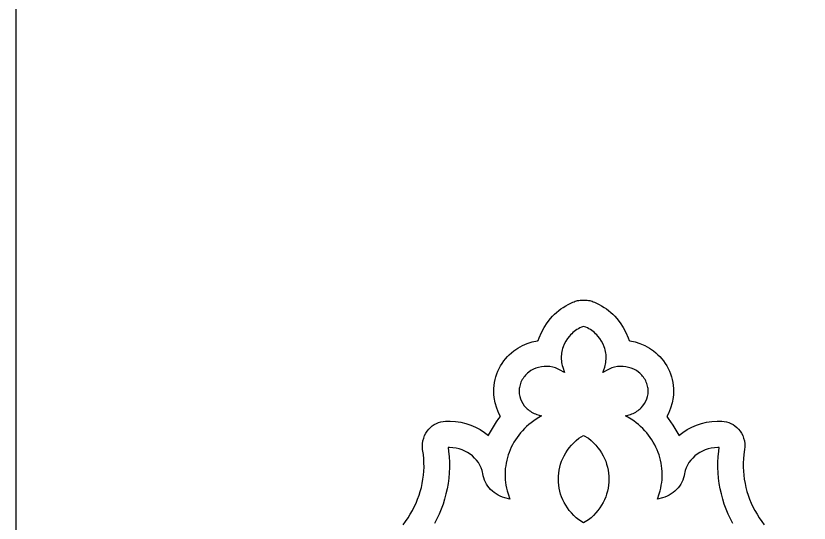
# Model space of a CAD drawing. Extents: x -1917 to -261, y -485 to 605.
# Drawn here: x -1916.6 to -1761.5, y -67.4 to 31.7 of the extents above; entities that cross this region are included whole.
import ezdxf

# ---------------------------------------------------------------- set-up
doc = ezdxf.new("R2010")
doc.units = 0
doc.layers.add('LAYER_1', color=18, linetype='CONTINUOUS')

msp = doc.modelspace()

# ---------------------------------------------------------------- linework, layer by layer
at = {"layer": 'LAYER_1'}
for points in [[(-1916.61, -484.86), (-721.61, -484.86), (-721.61, 605.14), (-1916.61, 605.14)], [(-1805.62, -67.35), (-1806.57, -66.8), (-1807.09, -66.38), (-1807.57, -65.92), (-1808.01, -65.45), (-1808.42, -64.97), (-1808.79, -64.46), (-1809.13, -63.94), (-1809.43, -63.41), (-1809.69, -62.86), (-1809.92, -62.3), (-1810.12, -61.74), (-1810.28, -61.16), (-1810.4, -60.59), (-1810.49, -60), (-1810.54, -59.41), (-1810.56, -58.83), (-1810.54, -58.24), (-1810.49, -57.65), (-1810.4, -57.07), (-1810.28, -56.49), (-1810.12, -55.91), (-1809.92, -55.35), (-1809.69, -54.79), (-1809.43, -54.25), (-1809.13, -53.71), (-1808.79, -53.19), (-1808.42, -52.69), (-1808.01, -52.2), (-1807.57, -51.73), (-1807.09, -51.28), (-1806.57, -50.85), (-1805.62, -50.31), (-1804.66, -50.85), (-1804.15, -51.28), (-1803.67, -51.73), (-1803.23, -52.2), (-1802.82, -52.69), (-1802.45, -53.19), (-1802.11, -53.71), (-1801.81, -54.25), (-1801.54, -54.79), (-1801.31, -55.35), (-1801.12, -55.91), (-1800.96, -56.49), (-1800.83, -57.07), (-1800.75, -57.65), (-1800.69, -58.24), (-1800.67, -58.83), (-1800.69, -59.41), (-1800.75, -60), (-1800.83, -60.59), (-1800.96, -61.16), (-1801.12, -61.74), (-1801.31, -62.3), (-1801.54, -62.86), (-1801.81, -63.41), (-1802.11, -63.94), (-1802.45, -64.46), (-1802.82, -64.97), (-1803.23, -65.45), (-1803.67, -65.92), (-1804.15, -66.38), (-1804.66, -66.8)]]:
    msp.add_lwpolyline(points, close=True, dxfattribs=at)
for points in [[(-1840.93, -67.78), (-1840.42, -67.1), (-1839.95, -66.41), (-1839.51, -65.7), (-1839.1, -64.98), (-1838.72, -64.25), (-1838.38, -63.51), (-1838.07, -62.75), (-1837.79, -61.99), (-1837.55, -61.22), (-1837.34, -60.45), (-1837.17, -59.66), (-1837.03, -58.87), (-1836.93, -58.08), (-1836.86, -57.28), (-1836.82, -56.47), (-1836.83, -55.67), (-1836.87, -54.85), (-1836.95, -54.03), (-1837.09, -53.04), (-1837.13, -52.51), (-1837.11, -51.92), (-1837.03, -51.36), (-1836.89, -50.82), (-1836.7, -50.32), (-1836.47, -49.86), (-1836.2, -49.44), (-1835.9, -49.06), (-1835.56, -48.72), (-1835.2, -48.42), (-1834.82, -48.17), (-1834.41, -47.95), (-1833.98, -47.78), (-1833.54, -47.65), (-1833.07, -47.56), (-1832.62, -47.53), (-1831.73, -47.51), (-1830.68, -47.57), (-1829.65, -47.72), (-1828.65, -47.96), (-1827.68, -48.28), (-1826.74, -48.68), (-1825.84, -49.15), (-1824.99, -49.71), (-1824.21, -50.31), (-1824.19, -50.27), (-1823.84, -49.58), (-1823.47, -48.91), (-1823.06, -48.26), (-1822.63, -47.62), (-1822.17, -47), (-1821.85, -46.61), (-1822.19, -46), (-1822.61, -45), (-1822.93, -43.94), (-1823.12, -42.91), (-1823.18, -42.27), (-1823.2, -41.7), (-1823.18, -41.12), (-1823.14, -40.54), (-1823.05, -39.97), (-1822.94, -39.4), (-1822.79, -38.83), (-1822.6, -38.28), (-1822.39, -37.74), (-1822.14, -37.21), (-1821.87, -36.7), (-1821.57, -36.21), (-1821.24, -35.75), (-1820.9, -35.31), (-1820.53, -34.9), (-1820.15, -34.52), (-1819.75, -34.16), (-1819.29, -33.78), (-1818.48, -33.22), (-1817.57, -32.72), (-1816.63, -32.32), (-1815.66, -32.01), (-1814.66, -31.8), (-1814.48, -31.78), (-1814.31, -31.2), (-1813.88, -30.17), (-1813.37, -29.19), (-1812.77, -28.27), (-1812.12, -27.46), (-1811.72, -27.02), (-1811.33, -26.63), (-1810.93, -26.26), (-1810.5, -25.91), (-1810.06, -25.58), (-1809.61, -25.27), (-1809.13, -24.97), (-1808.65, -24.7), (-1808.14, -24.45), (-1807.71, -24.26), (-1807.5, -24.17), (-1807.27, -24.09), (-1807.04, -24.02), (-1806.8, -23.96), (-1806.56, -23.92), (-1806.33, -23.89), (-1806.09, -23.87), (-1805.62, -23.87), (-1805.15, -23.87), (-1804.91, -23.89), (-1804.67, -23.92), (-1804.44, -23.96), (-1804.2, -24.02), (-1803.97, -24.09), (-1803.74, -24.17), (-1803.52, -24.26), (-1803.09, -24.45), (-1802.59, -24.7), (-1802.1, -24.97), (-1801.63, -25.27), (-1801.17, -25.58), (-1800.73, -25.91), (-1800.31, -26.26), (-1799.91, -26.63), (-1799.52, -27.02), (-1799.11, -27.46), (-1798.47, -28.27), (-1797.87, -29.19), (-1797.35, -30.17), (-1796.93, -31.2), (-1796.75, -31.78), (-1796.58, -31.8), (-1795.58, -32.01), (-1794.61, -32.32), (-1793.66, -32.72), (-1792.75, -33.22), (-1791.94, -33.78), (-1791.48, -34.16), (-1791.09, -34.52), (-1790.7, -34.9), (-1790.34, -35.31), (-1789.99, -35.75), (-1789.67, -36.21), (-1789.37, -36.7), (-1789.09, -37.21), (-1788.85, -37.74), (-1788.63, -38.28), (-1788.45, -38.83), (-1788.3, -39.4), (-1788.18, -39.97), (-1788.1, -40.54), (-1788.05, -41.12), (-1788.04, -41.7), (-1788.06, -42.27), (-1788.12, -42.91), (-1788.3, -43.94), (-1788.62, -45), (-1789.05, -46), (-1789.39, -46.61), (-1789.07, -47), (-1788.61, -47.62), (-1788.18, -48.26), (-1787.77, -48.91), (-1787.39, -49.58), (-1787.04, -50.27), (-1787.02, -50.31), (-1786.24, -49.71), (-1785.39, -49.15), (-1784.5, -48.68), (-1783.56, -48.28), (-1782.59, -47.96), (-1781.58, -47.72), (-1780.55, -47.57), (-1779.5, -47.51), (-1778.62, -47.53), (-1778.16, -47.56), (-1777.7, -47.65), (-1777.26, -47.78), (-1776.83, -47.95), (-1776.42, -48.17), (-1776.04, -48.42), (-1775.68, -48.72), (-1775.34, -49.06), (-1775.04, -49.44), (-1774.76, -49.86), (-1774.53, -50.32), (-1774.34, -50.82), (-1774.2, -51.36), (-1774.12, -51.92), (-1774.1, -52.51), (-1774.15, -53.04), (-1774.29, -54.03), (-1774.37, -54.85), (-1774.41, -55.67), (-1774.41, -56.47), (-1774.38, -57.28), (-1774.31, -58.08), (-1774.21, -58.87), (-1774.07, -59.66), (-1773.9, -60.45), (-1773.69, -61.22), (-1773.45, -61.99), (-1773.17, -62.75), (-1772.86, -63.51), (-1772.52, -64.25), (-1772.14, -64.98), (-1771.73, -65.7), (-1771.29, -66.41), (-1770.81, -67.1), (-1770.3, -67.78)], [(-1776.46, -67.53), (-1776.94, -66.6), (-1777.37, -65.66), (-1777.77, -64.7), (-1778.12, -63.72), (-1778.43, -62.74), (-1778.7, -61.73), (-1778.92, -60.72), (-1779.1, -59.7), (-1779.24, -58.66), (-1779.33, -57.62), (-1779.37, -56.57), (-1779.36, -55.52), (-1779.31, -54.46), (-1779.21, -53.39), (-1779.11, -52.66), (-1779.42, -52.65), (-1780.05, -52.69), (-1780.66, -52.78), (-1781.26, -52.92), (-1781.84, -53.11), (-1782.39, -53.35), (-1782.92, -53.63), (-1783.41, -53.95), (-1783.88, -54.31), (-1784.3, -54.71), (-1784.69, -55.14), (-1785.03, -55.6), (-1785.33, -56.1), (-1785.58, -56.62), (-1785.78, -57.17), (-1785.86, -57.45), (-1785.92, -57.74), (-1785.99, -58.17), (-1786.1, -58.6), (-1786.24, -59.02), (-1786.42, -59.43), (-1786.63, -59.82), (-1786.87, -60.19), (-1787.14, -60.54), (-1787.44, -60.88), (-1787.77, -61.19), (-1788.12, -61.47), (-1788.49, -61.73), (-1788.89, -61.97), (-1789.31, -62.17), (-1789.75, -62.35), (-1790.2, -62.5), (-1791.21, -62.74), (-1790.84, -61.68), (-1790.68, -61.14), (-1790.55, -60.59), (-1790.44, -60.04), (-1790.35, -59.49), (-1790.29, -58.94), (-1790.26, -58.4), (-1790.25, -57.85), (-1790.27, -57.31), (-1790.31, -56.76), (-1790.37, -56.22), (-1790.46, -55.69), (-1790.57, -55.16), (-1790.71, -54.63), (-1790.87, -54.11), (-1791.05, -53.6), (-1791.25, -53.09), (-1791.48, -52.59), (-1791.73, -52.1), (-1792, -51.62), (-1792.29, -51.15), (-1792.6, -50.69), (-1792.94, -50.24), (-1793.29, -49.8), (-1793.67, -49.38), (-1794.06, -48.97), (-1794.48, -48.57), (-1794.91, -48.19), (-1795.37, -47.82), (-1795.84, -47.47), (-1796.34, -47.13), (-1797.41, -46.47), (-1796.49, -46.19), (-1796.21, -46.09), (-1795.94, -45.98), (-1795.69, -45.86), (-1795.44, -45.73), (-1795.21, -45.58), (-1794.98, -45.42), (-1794.77, -45.26), (-1794.56, -45.08), (-1794.37, -44.9), (-1794.02, -44.5), (-1793.72, -44.08), (-1793.47, -43.63), (-1793.27, -43.16), (-1793.12, -42.68), (-1793.03, -42.17), (-1793.01, -41.92), (-1793, -41.67), (-1793, -41.41), (-1793.03, -41.15), (-1793.06, -40.9), (-1793.11, -40.64), (-1793.18, -40.38), (-1793.27, -40.13), (-1793.37, -39.87), (-1793.49, -39.62), (-1793.62, -39.37), (-1793.77, -39.14), (-1793.92, -38.91), (-1794.09, -38.7), (-1794.27, -38.49), (-1794.46, -38.3), (-1794.66, -38.12), (-1794.87, -37.95), (-1795.32, -37.64), (-1795.8, -37.38), (-1796.3, -37.17), (-1796.82, -37), (-1797.36, -36.89), (-1797.91, -36.83), (-1798.46, -36.82), (-1799.02, -36.86), (-1799.57, -36.97), (-1799.84, -37.04), (-1800.11, -37.12), (-1800.38, -37.22), (-1800.65, -37.34), (-1800.91, -37.47), (-1801.88, -38.02), (-1801.51, -36.96), (-1801.42, -36.65), (-1801.35, -36.34), (-1801.3, -36.03), (-1801.26, -35.72), (-1801.23, -35.41), (-1801.22, -35.1), (-1801.23, -34.8), (-1801.25, -34.49), (-1801.29, -34.19), (-1801.34, -33.89), (-1801.41, -33.59), (-1801.49, -33.3), (-1801.58, -33.01), (-1801.82, -32.44), (-1802.11, -31.9), (-1802.45, -31.38), (-1802.84, -30.88), (-1803.05, -30.65), (-1803.28, -30.43), (-1803.52, -30.21), (-1803.77, -30), (-1804.03, -29.81), (-1804.31, -29.62), (-1804.59, -29.44), (-1804.89, -29.28), (-1805.2, -29.12), (-1805.62, -29.04), (-1806.04, -29.12), (-1806.34, -29.28), (-1806.64, -29.44), (-1806.93, -29.62), (-1807.2, -29.81), (-1807.46, -30), (-1807.72, -30.21), (-1807.95, -30.43), (-1808.18, -30.65), (-1808.39, -30.88), (-1808.79, -31.38), (-1809.13, -31.9), (-1809.42, -32.44), (-1809.65, -33.01), (-1809.75, -33.3), (-1809.83, -33.59), (-1809.89, -33.89), (-1809.95, -34.19), (-1809.98, -34.49), (-1810.01, -34.8), (-1810.01, -35.1), (-1810.01, -35.41), (-1809.98, -35.72), (-1809.94, -36.03), (-1809.88, -36.34), (-1809.81, -36.65), (-1809.72, -36.96), (-1809.36, -38.02), (-1810.33, -37.47), (-1810.59, -37.34), (-1810.85, -37.22), (-1811.12, -37.12), (-1811.39, -37.04), (-1811.66, -36.97), (-1812.22, -36.86), (-1812.78, -36.82), (-1813.33, -36.83), (-1813.88, -36.89), (-1814.42, -37), (-1814.94, -37.17), (-1815.44, -37.38), (-1815.92, -37.64), (-1816.36, -37.95), (-1816.57, -38.12), (-1816.77, -38.3), (-1816.96, -38.49), (-1817.14, -38.7), (-1817.31, -38.91), (-1817.47, -39.14), (-1817.62, -39.37), (-1817.75, -39.62), (-1817.87, -39.87), (-1817.97, -40.13), (-1818.05, -40.38), (-1818.12, -40.64), (-1818.17, -40.9), (-1818.21, -41.15), (-1818.23, -41.41), (-1818.24, -41.67), (-1818.23, -41.92), (-1818.21, -42.17), (-1818.12, -42.68), (-1817.97, -43.16), (-1817.77, -43.63), (-1817.52, -44.08), (-1817.22, -44.5), (-1816.86, -44.9), (-1816.67, -45.08), (-1816.47, -45.26), (-1816.26, -45.42), (-1816.03, -45.58), (-1815.79, -45.73), (-1815.55, -45.86), (-1815.29, -45.98), (-1815.02, -46.09), (-1814.75, -46.19), (-1813.83, -46.47), (-1814.9, -47.13), (-1815.39, -47.47), (-1815.87, -47.82), (-1816.32, -48.19), (-1816.76, -48.57), (-1817.17, -48.97), (-1817.57, -49.38), (-1817.95, -49.8), (-1818.3, -50.24), (-1818.63, -50.69), (-1818.95, -51.15), (-1819.24, -51.62), (-1819.51, -52.1), (-1819.76, -52.59), (-1819.98, -53.09), (-1820.19, -53.6), (-1820.37, -54.11), (-1820.53, -54.63), (-1820.66, -55.16), (-1820.77, -55.69), (-1820.86, -56.22), (-1820.93, -56.76), (-1820.97, -57.31), (-1820.98, -57.85), (-1820.97, -58.4), (-1820.94, -58.94), (-1820.88, -59.49), (-1820.8, -60.04), (-1820.69, -60.59), (-1820.55, -61.14), (-1820.39, -61.68), (-1820.02, -62.74), (-1821.03, -62.5), (-1821.49, -62.35), (-1821.93, -62.17), (-1822.34, -61.97), (-1822.74, -61.73), (-1823.12, -61.47), (-1823.47, -61.19), (-1823.8, -60.88), (-1824.1, -60.54), (-1824.37, -60.19), (-1824.61, -59.82), (-1824.82, -59.43), (-1825, -59.02), (-1825.14, -58.6), (-1825.25, -58.17), (-1825.32, -57.74), (-1825.38, -57.45), (-1825.46, -57.17), (-1825.66, -56.62), (-1825.91, -56.1), (-1826.2, -55.6), (-1826.55, -55.14), (-1826.93, -54.71), (-1827.36, -54.31), (-1827.82, -53.95), (-1828.32, -53.63), (-1828.84, -53.35), (-1829.4, -53.11), (-1829.97, -52.92), (-1830.57, -52.78), (-1831.19, -52.69), (-1831.82, -52.65), (-1832.13, -52.66), (-1832.03, -53.39), (-1831.92, -54.46), (-1831.87, -55.52), (-1831.87, -56.57), (-1831.91, -57.62), (-1832, -58.66), (-1832.13, -59.7), (-1832.31, -60.72), (-1832.54, -61.73), (-1832.8, -62.74), (-1833.11, -63.72), (-1833.47, -64.7), (-1833.86, -65.66), (-1834.3, -66.6), (-1834.78, -67.53)]]:
    msp.add_lwpolyline(points, dxfattribs=at)

doc.saveas('drawing.dxf')
